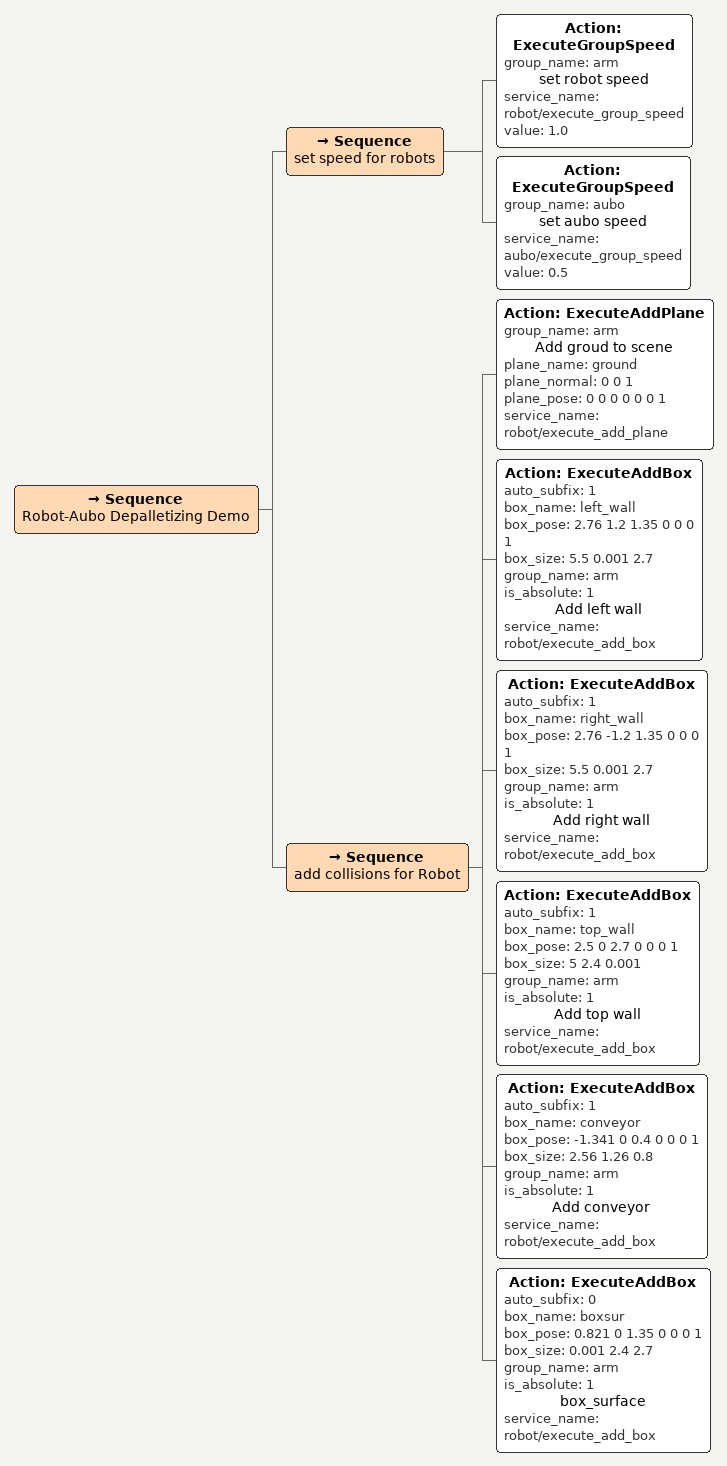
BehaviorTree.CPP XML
<Sequence name="Robot-Aubo Depalletizing Demo">
    <Sequence name="set speed for robots">
        <Action ID="ExecuteGroupSpeed" group_name="arm" name="set robot speed" service_name="robot/execute_group_speed" value="1.0"/>
        <Action ID="ExecuteGroupSpeed" group_name="aubo" name="set aubo speed" service_name="aubo/execute_group_speed" value="0.5"/>
    </Sequence>
    <Sequence name="add collisions for Robot">
        <Action ID="ExecuteAddPlane" group_name="arm" name="Add groud to scene" plane_name="ground" plane_normal="0 0 1" plane_pose="0 0 0 0 0 0 1" service_name="robot/execute_add_plane"/>
        <Action ID="ExecuteAddBox" auto_subfix="1" box_name="left_wall" box_pose="2.76 1.2 1.35 0 0 0 1" box_size="5.5 0.001 2.7" group_name="arm" is_absolute="1" name="Add left wall" service_name="robot/execute_add_box"/>
        <Action ID="ExecuteAddBox" auto_subfix="1" box_name="right_wall" box_pose="2.76 -1.2 1.35 0 0 0 1" box_size="5.5 0.001 2.7" group_name="arm" is_absolute="1" name="Add right wall" service_name="robot/execute_add_box"/>
        <Action ID="ExecuteAddBox" auto_subfix="1" box_name="top_wall" box_pose="2.5 0 2.7 0 0 0 1" box_size="5 2.4 0.001" group_name="arm" is_absolute="1" name="Add top wall" service_name="robot/execute_add_box"/>
        <Action ID="ExecuteAddBox" auto_subfix="1" box_name="conveyor" box_pose="-1.341 0 0.4 0 0 0 1" box_size="2.56 1.26 0.8" group_name="arm" is_absolute="1" name="Add conveyor" service_name="robot/execute_add_box"/>
        <Action ID="ExecuteAddBox" auto_subfix="0" box_name="boxsur" box_pose="0.821 0 1.35 0 0 0 1" box_size="0.001 2.4 2.7" group_name="arm" is_absolute="1" name="box_surface" service_name="robot/execute_add_box"/>
    </Sequence>
</Sequence>
